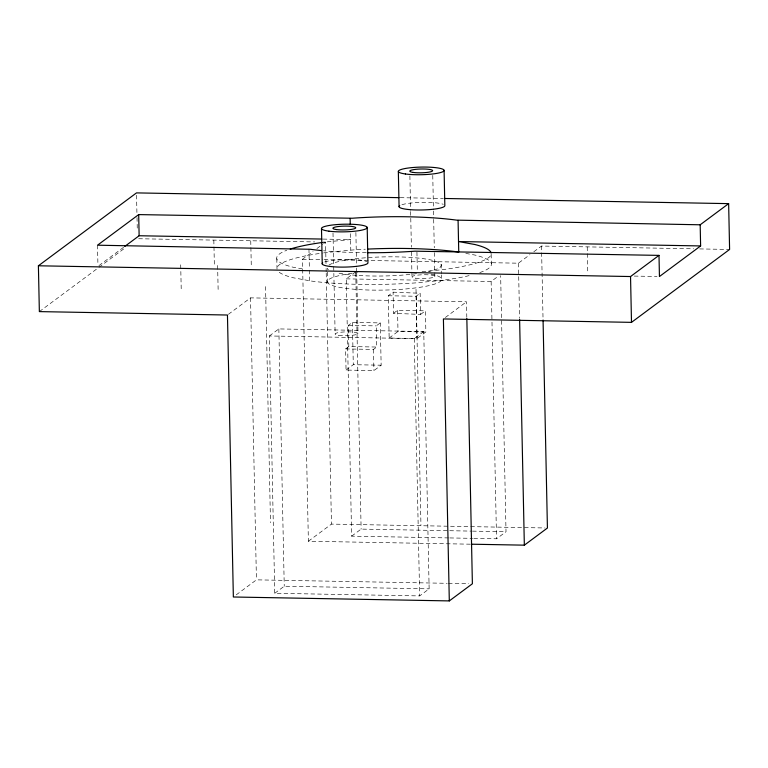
<?xml version="1.0" encoding="UTF-8"?>
<svg xmlns="http://www.w3.org/2000/svg" width="768" height="768" viewBox="0 0 768 768"><rect width="100%" height="100%" fill="white"/><g stroke="black" fill="none" stroke-linecap="round" stroke-linejoin="round"><path stroke-width="0.58" stroke-dasharray="3.84 2.88" d="M98.918 265.622L123.811 247.133M39.36 311.606L98.026 268.013M98.995 267.293L124.963 247.997M265.546 286.579L270.49 522.73M228.413 314.304L250.531 297.869L466.483 301.795L466.81 317.328M470.352 544.186L308.381 541.248L302.477 259.277L313.056 251.414M316.896 248.554L322.666 244.272M323.635 243.552L325.555 242.122L326.006 263.635M269.366 335.971L278.851 328.925L423.754 331.555L429.139 588.854L419.654 595.91L274.752 593.28L269.366 335.971L414.259 338.602L423.754 331.555M448.627 537.917L351.629 536.16L346.243 278.851L355.728 271.805M348.826 346.531L348.384 325.382L352.397 322.397L380.266 322.906L381.149 365.203L373.92 370.579L346.051 370.07L345.61 348.922L348.826 346.531L376.685 347.04L376.243 325.891L380.266 322.906M393.533 313.315L397.555 310.33L425.424 310.829L425.866 331.978L417.014 338.554L389.155 338.045L388.262 295.747L393.091 292.166L420.154 293.27L420.595 314.419L393.533 313.315L393.091 292.166M416.016 289.315L420.96 525.466M388.262 295.747L416.131 296.256L420.154 293.27M345.61 348.922L373.469 349.43L376.685 347.04M420.595 314.419L425.424 310.829M346.051 370.07L353.29 364.694L381.149 365.203M389.155 338.045L397.997 331.469L425.866 331.978M346.243 278.851L491.136 281.482L498.73 275.846M445.325 317.51L466.483 301.795M324.067 259.661L518.429 263.194L529.968 254.621M533.818 251.76L541.507 246.048L693.658 248.803M236.237 594.854L256.435 579.85L447.197 583.306M308.381 541.248L331.459 524.102L545.021 527.971M274.752 593.28L284.246 586.224L429.139 588.854M351.629 536.16L361.123 529.104L448.541 530.688M473.779 538.378L496.531 538.79L506.016 531.734L500.65 275.635M422.045 271.68L440.794 269.875A107.27 17.885 -1.2 0 0 491.194 253.987M400.205 197.674L443.357 198.461M323.098 239.088L350.573 239.587L327.13 241.843A107.27 17.885 -1.2 0 0 323.443 242.323M138.662 238.733L314.774 241.93M323.155 242.083L325.555 242.122M699.648 248.918L729.6 249.456M302.477 259.277L322.867 259.642M634.272 276.077L657.043 276.49M348.384 325.382L376.243 325.891M449.731 530.717L471.293 531.11M472.483 531.13L506.016 531.734M449.827 537.936L472.579 538.349M448.397 583.334L468.787 583.699M465.773 253.392L475.133 255.101A107.27 17.885 -1.2 0 1 478.877 272.909M302.381 268.896L293.011 267.197A107.27 17.885 -1.2 0 1 286.781 250.272M587.222 246.941L587.741 271.613M541.507 246.048L543.062 320.122M518.429 263.194L519.581 318.154M491.165 254.227L491.366 263.626M491.136 281.482L491.971 320.976M491.99 322.176L496.531 538.79M441.101 264.326L441.293 273.725M441.322 274.896L441.389 278.419M432.758 175.382L433.478 209.837M433.498 211.027L433.651 218.15M433.68 219.341L434.275 247.853M434.371 252.605L434.87 276.374M416.938 252.163L417.35 272.131M416.131 296.256L417.014 338.554M414.259 338.602L419.654 595.91M409.882 175.93L410.602 210.384M410.63 211.574L411.379 247.219M411.475 251.971L411.994 276.922M397.555 310.33L397.997 331.469M373.469 349.43L373.92 370.579M355.882 232.493L356.602 266.947M356.621 268.138L356.698 271.699M356.726 272.89L357.994 333.475M355.757 273.005L361.123 529.104M350.448 233.712L350.794 250.157M352.397 322.397L353.29 364.694M333.005 233.059L335.126 334.051M327.571 282.643L327.274 268.541A57.206 9.542 -1.2 0 0 328.502 269.75M326.102 268.406L326.179 271.997M326.208 273.187L331.459 524.102M308.957 249.024L309.379 269.002M309.398 270.173L309.619 280.752M278.851 328.925L284.246 586.224M276.787 258.662L277.008 269.242A107.27 17.885 -1.2 0 1 322.454 253.056M250.752 240.835L251.27 265.507M250.531 297.869L256.435 579.85M217.622 265.45L218.141 290.122M213.83 240.163L214.349 264.835M180.701 264.778L181.219 289.45M136.55 195.235L136.925 212.861M137.021 217.565L137.27 229.315M97.517 245.194L97.939 265.162M469.094 275.635A107.27 17.885 -1.2 0 1 441.014 280.445L415.536 282.902A107.27 17.885 -1.2 0 1 311.05 281.011L293.242 277.766A107.27 17.885 -1.2 0 1 278.41 271.536M323.664 252.893A107.27 17.885 -1.2 0 1 327.35 252.413L352.829 249.965A107.27 17.885 -1.2 0 1 365.328 249.206M430.925 274.013A57.206 9.542 -1.2 0 1 415.805 287.875A57.206 9.542 -1.2 0 1 335.299 286.406A57.206 9.542 -1.2 0 1 357.446 272.669M329.011 265.037A57.206 9.542 -1.2 0 1 410.41 257.414A57.206 9.542 -1.2 0 1 428.448 271.574M416.554 273.638A57.206 9.542 -1.2 0 1 337.738 272.947M366.25 252.72A107.27 17.885 -1.2 0 1 323.568 250.771M324.739 261.936A22.886 3.821 -1.2 0 1 346.973 259.43A22.886 3.821 -1.2 0 1 366.874 261.667M401.904 204.72A22.886 3.821 -1.2 0 1 423.466 202.31A22.886 3.821 -1.2 0 1 443.29 204.336M338.698 335.309A11.443 1.91 -1.2 0 0 357.686 333.984A11.443 1.91 -1.2 0 0 343.296 332.006A11.443 1.91 -1.2 0 0 338.698 335.309M415.517 278.179A11.443 1.91 -1.2 0 0 434.544 276.874A11.443 1.91 -1.2 0 0 420.24 274.877A11.443 1.91 -1.2 0 0 415.517 278.179"/><path stroke-width="1.15" d="M466.838 318.518L472.387 583.766L449.309 600.912L233.357 596.995L227.453 315.024L39.36 311.606L38.4 265.786L136.502 192.893L399.014 197.654M449.309 600.912L443.405 318.941L631.498 322.358L729.6 249.456L728.64 203.635L700.176 224.794L456.662 220.138A107.27 17.885 -1.2 0 0 352.166 218.237L138.691 214.598L97.517 245.194L310.378 249.283A107.27 17.885 -1.2 0 0 321.245 250.55M124.771 246.413L139.133 235.747L321.907 239.059M38.4 265.786L630.538 276.538L659.002 255.379L659.443 276.528L700.618 245.942L700.176 224.794M471.552 544.205L524.342 545.165L547.421 528.019L543.062 320.122M444.557 198.48L728.64 203.635M700.618 245.942L458.525 241.546L474.912 244.522A107.27 17.885 -1.2 0 1 491.136 253.056M659.002 255.379L414.874 251.184A107.27 17.885 -1.2 0 1 367.411 252.73M630.538 276.538L631.498 322.358M519.61 319.344L524.342 545.165M458.083 220.397L458.746 252.115L457.325 251.856A107.27 17.885 -1.2 0 0 367.642 249.091M444.096 170.352L444.835 205.603A22.886 3.821 -1.2 0 1 419.462 210A22.886 3.821 -1.2 0 1 399.734 205.69M398.342 171.456L399.082 206.698M367.2 227.376L367.93 262.618A22.886 3.821 -1.2 0 1 343.2 267.11A22.886 3.821 -1.2 0 1 322.723 262.915M350.131 218.438L350.256 224.314M321.494 228.672L322.234 263.923M138.691 214.598L139.133 235.747M290.218 249.082A107.27 17.885 -1.2 0 1 322.234 242.486M413.309 172.445A11.443 1.91 -1.2 0 0 432.326 171.13A11.443 1.91 -1.2 0 0 418.022 169.133A11.443 1.91 -1.2 0 0 413.309 172.445M336.48 229.574A11.443 1.91 -1.2 0 0 355.469 228.24A11.443 1.91 -1.2 0 0 341.078 226.262A11.443 1.91 -1.2 0 0 336.48 229.574M405.389 173.981A22.886 3.821 -1.2 0 0 443.443 171.36A22.886 3.821 -1.2 0 0 414.826 167.366A22.886 3.821 -1.2 0 0 405.389 173.981M328.963 231.168A22.886 3.821 -1.2 0 0 366.701 228.374A22.886 3.821 -1.2 0 0 337.363 224.534A22.886 3.821 -1.2 0 0 328.963 231.168"/></g></svg>
